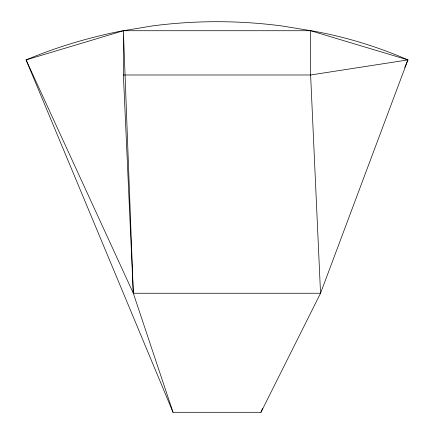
<?xml version="1.0" encoding="UTF-8"?>
<svg xmlns="http://www.w3.org/2000/svg" width="434" height="434" viewBox="0 0 434 434"><rect width="100%" height="100%" fill="white"/><g stroke="black" fill="none" stroke-linecap="round" stroke-linejoin="round"><path stroke-width="0.65" d="M173.03 412.3L133.309 293.248L26.083 59.908L123.386 30.727L310.614 30.727L407.917 59.908L320.536 293.248L260.97 412.3L173.03 412.3L26.083 59.908A574.931 427.034 23.8 0 1 119.513 31.389L151.862 25.997A496.046 496.046 0 0 1 282.138 25.997L314.373 31.275A574.931 496.046 -73.3 0 1 407.917 59.908L404.786 67.406M260.97 412.3L262.532 408.551M407.917 59.908L310.614 74.99L123.386 74.99L123.386 30.727L133.309 293.248L320.536 293.248L310.614 74.99L310.614 30.727M26.083 59.908L27.44 59.908M123.386 74.99L133.309 293.248"/></g></svg>
